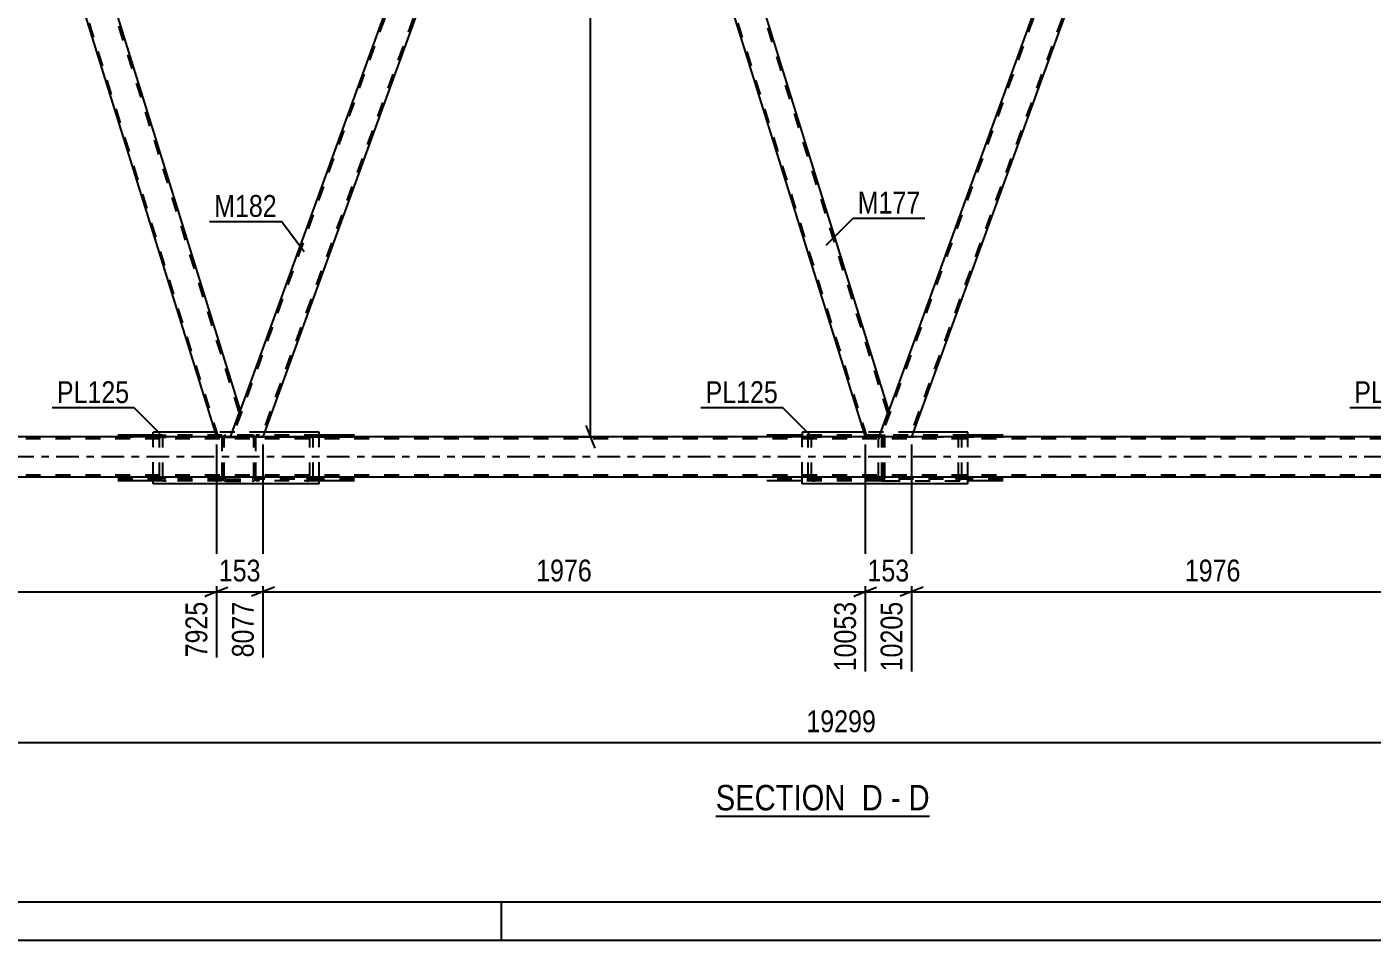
# Model space of a CAD drawing. Header units: millimetres. Extents: x -857 to 332, y -866 to -25.
# Drawn here: x -569.9 to -393.4, y -866.1 to -746.3 of the extents above; entities that cross this region are included whole.
import ezdxf

# ---------------------------------------------------------------- set-up
doc = ezdxf.new("R2010")
doc.units = ezdxf.units.MM
doc.linetypes.add('DXK_LINE_DOT2', pattern=[3.9198, 1.9599, -1.9599])
doc.linetypes.add('DXK_LINE_DOT3', pattern=[5.9187, 2.979, -0.9799, 0.9799, -0.9799])
doc.styles.add('Arial Narrow', font='ARIALN.TTF', dxfattribs={"height": 0.2})

# ---------------------------------------------------------------- blocks, each defined once
blk = doc.blocks.new('Unknown-570386455-1132')
at = {"color": 5, "linetype": 'Continuous'}
for p, q in [((-851.65, -861.05), (327.35, -861.05)), ((-507.65, -866.05), (-507.65, -861.05)), ((-856.65, -866.05), (332.35, -866.05))]:
    blk.add_line(p, q, dxfattribs=at)
blk = doc.blocks.new('Unknown-570386455-14 - 6466')
at = {"color": 6, "linetype": 'Continuous'}
blk.add_line((-479.51, -849.79), (-451.44, -849.79), dxfattribs=at)
at = {"color": 0, "linetype": 'Continuous'}
for points in [[(-461.4, -849.04), (-461.4, -845.54), (-479.51, -845.54), (-479.51, -849.04)], [(-457.58, -849.04), (-457.58, -845.54), (-460.35, -845.54), (-460.35, -849.04)], [(-455.26, -849.04), (-455.26, -845.54), (-456.53, -845.54), (-456.53, -849.04)], [(-451.44, -849.04), (-451.44, -845.54), (-454.21, -845.54), (-454.21, -849.04)]]:
    blk.add_wipeout(points, dxfattribs=at)
at = {"color": 7, "linetype": 'Continuous', "style": 'Arial Narrow'}
for s, p in [('SECTION ', (-479.51, -849.04)), ('D', (-460.35, -849.04)), ('D', (-454.21, -849.04)), ('-', (-456.53, -849.04))]:
    blk.add_text(s, height=3.34, dxfattribs=at).set_placement(p)
blk = doc.blocks.new('Part-570386455-6812 - 6466')
at = {"color": 2, "linetype": 'Continuous'}
for p, q in [((-409.69, -678.84), (-411.23, -683.09)), ((-408.37, -678.84), (-409.69, -678.84)), ((-371.67, -796.59), (-408.37, -678.84)), ((-411.23, -683.09), (-374.77, -800.06)), ((-372.93, -800.06), (-371.67, -796.59))]:
    blk.add_line(p, q, dxfattribs=at)
at = {"color": 7, "linetype": 'DXK_LINE_DOT2'}
for p, q in [((-371.8, -796.96), (-408.62, -678.84)), ((-374.52, -800.06), (-411.1, -682.72)), ((-371.67, -796.59), (-371.94, -797.33)), ((-374.77, -800.06), (-372.93, -800.06))]:
    blk.add_line(p, q, dxfattribs=at)
blk = doc.blocks.new('Part-570386455-6531 - 6466')
at = {"color": 2, "linetype": 'Continuous'}
for p, q in [((-136.93, -800.06), (-818.58, -800.06)), ((-136.93, -805.34), (-818.58, -805.34))]:
    blk.add_line(p, q, dxfattribs=at)
at = {"color": 7, "linetype": 'DXK_LINE_DOT2'}
for p, q in [((-136.93, -800.3), (-818.58, -800.3)), ((-136.93, -805.1), (-818.58, -805.1))]:
    blk.add_line(p, q, dxfattribs=at)
at = {"color": 7, "linetype": 'DXK_LINE_DOT3'}
blk.add_line((-136.93, -802.7), (-818.58, -802.7), dxfattribs=at)
blk = doc.blocks.new('Part-570386455-6767 - 6466')
at = {"color": 2, "linetype": 'Continuous'}
for p, q in [((-494.82, -678.84), (-496.37, -683.09)), ((-493.5, -678.84), (-494.82, -678.84)), ((-456.8, -796.59), (-493.5, -678.84)), ((-496.37, -683.09), (-459.91, -800.06)), ((-458.06, -800.06), (-456.8, -796.59))]:
    blk.add_line(p, q, dxfattribs=at)
at = {"color": 7, "linetype": 'DXK_LINE_DOT2'}
for p, q in [((-456.94, -796.96), (-493.75, -678.84)), ((-459.66, -800.06), (-496.23, -682.72)), ((-456.8, -796.59), (-457.07, -797.33)), ((-459.91, -800.06), (-458.06, -800.06))]:
    blk.add_line(p, q, dxfattribs=at)
blk = doc.blocks.new('Part-570386455-6782 - 6466')
at = {"color": 7, "linetype": 'DXK_LINE_DOT2'}
for p, q in [((-413.69, -678.84), (-457.81, -800.06)), ((-409.94, -678.84), (-454.06, -800.06)), ((-409.69, -678.84), (-411.23, -683.09)), ((-456.8, -796.59), (-458.06, -800.06)), ((-453.81, -800.06), (-458.06, -800.06))]:
    blk.add_line(p, q, dxfattribs=at)
at = {"color": 2, "linetype": 'Continuous'}
for p, q in [((-413.94, -678.84), (-456.8, -796.59)), ((-413.94, -678.84), (-409.69, -678.84)), ((-411.23, -683.09), (-453.81, -800.06))]:
    blk.add_line(p, q, dxfattribs=at)
blk = doc.blocks.new('Part-570386455-6823 - 6466')
at = {"color": 2, "linetype": 'Continuous'}
for p, q in [((-579.95, -678.84), (-581.5, -683.09)), ((-578.64, -678.84), (-579.95, -678.84)), ((-578.64, -678.84), (-541.93, -796.59)), ((-581.5, -683.09), (-545.04, -800.06)), ((-543.2, -800.06), (-541.93, -796.59))]:
    blk.add_line(p, q, dxfattribs=at)
at = {"color": 7, "linetype": 'DXK_LINE_DOT2'}
for p, q in [((-578.89, -678.84), (-542.07, -796.96)), ((-544.79, -800.06), (-581.37, -682.72)), ((-541.93, -796.59), (-542.21, -797.33)), ((-545.04, -800.06), (-543.2, -800.06))]:
    blk.add_line(p, q, dxfattribs=at)
blk = doc.blocks.new('Part-570386455-6844 - 6466')
at = {"color": 7, "linetype": 'DXK_LINE_DOT2'}
for p, q in [((-498.82, -678.84), (-542.94, -800.06)), ((-495.08, -678.84), (-539.2, -800.06)), ((-494.82, -678.84), (-496.37, -683.09)), ((-541.93, -796.59), (-543.2, -800.06)), ((-538.94, -800.06), (-543.2, -800.06))]:
    blk.add_line(p, q, dxfattribs=at)
at = {"color": 2, "linetype": 'Continuous'}
for p, q in [((-499.08, -678.84), (-541.93, -796.59)), ((-499.08, -678.84), (-494.82, -678.84)), ((-496.37, -683.09), (-538.94, -800.06))]:
    blk.add_line(p, q, dxfattribs=at)
blk = doc.blocks.new('Part-570386455-6980 - 6466')
at = {"color": 2, "linetype": 'Continuous'}
for p, q in [((-545.24, -799.44), (-553.33, -799.44)), ((-553.33, -800.06), (-553.33, -799.44)), ((-531.56, -799.44), (-538.72, -799.44)), ((-531.56, -800.06), (-531.56, -799.44)), ((-553.33, -806.24), (-553.33, -805.34)), ((-531.56, -806.24), (-553.33, -806.24)), ((-531.56, -806.24), (-531.56, -805.34))]:
    blk.add_line(p, q, dxfattribs=at)
at = {"color": 7, "linetype": 'DXK_LINE_DOT2'}
for p, q in [((-538.72, -799.44), (-545.24, -799.44)), ((-553.33, -805.34), (-553.33, -800.06)), ((-531.56, -805.34), (-531.56, -800.06))]:
    blk.add_line(p, q, dxfattribs=at)
blk = doc.blocks.new('Part-570386455-6982 - 6466')
at = {"color": 2, "linetype": 'Continuous'}
for p, q in [((-468.19, -799.84), (-472.83, -799.84)), ((-468.19, -805.84), (-472.83, -805.84))]:
    blk.add_line(p, q, dxfattribs=at)
at = {"color": 7, "linetype": 'DXK_LINE_DOT2'}
for p, q in [((-457.75, -800.08), (-472.83, -800.08)), ((-457.75, -799.84), (-468.19, -799.84)), ((-467.33, -800.14), (-467.39, -800.32)), ((-467.39, -805.36), (-467.39, -800.32)), ((-466.96, -800.32), (-466.92, -800.23)), ((-466.96, -805.36), (-466.96, -800.32)), ((-466.52, -799.84), (-466.85, -799.88)), ((-466.69, -800.1), (-466.52, -800.08)), ((-458.15, -800.08), (-458.15, -799.84)), ((-457.58, -799.88), (-457.75, -799.84)), ((-457.75, -800.08), (-457.66, -800.1)), ((-457.66, -800.1), (-457.59, -800.15)), ((-457.59, -800.15), (-457.55, -800.23)), ((-457.44, -799.98), (-457.58, -799.88)), ((-457.55, -800.23), (-457.53, -800.32)), ((-457.53, -805.36), (-457.53, -800.32)), ((-457.34, -800.14), (-457.44, -799.98)), ((-457.31, -800.32), (-457.34, -800.14)), ((-457.31, -805.36), (-457.31, -800.32)), ((-457.75, -805.6), (-472.83, -805.6)), ((-457.75, -805.84), (-468.19, -805.84)), ((-467.39, -805.36), (-467.33, -805.55)), ((-466.92, -805.45), (-466.96, -805.36)), ((-466.85, -805.81), (-466.52, -805.84)), ((-466.52, -805.6), (-466.69, -805.58)), ((-458.15, -805.84), (-458.15, -805.6)), ((-457.66, -805.58), (-457.75, -805.6)), ((-457.75, -805.84), (-457.58, -805.81)), ((-457.59, -805.53), (-457.66, -805.58)), ((-457.55, -805.45), (-457.59, -805.53)), ((-457.58, -805.81), (-457.44, -805.7)), ((-457.53, -805.36), (-457.55, -805.45)), ((-457.44, -805.7), (-457.34, -805.55)), ((-457.34, -805.55), (-457.31, -805.36))]:
    blk.add_line(p, q, dxfattribs=at)
for centre, radius, start, end in [((-466.72, -800.68), 0.817, 99.5182, 138.0638), ((-466.62, -800.5), 0.409, 99.5182, 138.0638), ((-466.72, -805), 0.817, 221.9362, 260.4818), ((-466.62, -805.18), 0.409, 221.9362, 260.4818)]:
    blk.add_arc(centre, radius, start, end, dxfattribs=at)
blk = doc.blocks.new('Part-570386455-6873 - 6466')
at = {"color": 7, "linetype": 'DXK_LINE_DOT2'}
for p, q in [((-544.23, -800.14), (-544.27, -800.33)), ((-544.27, -805.37), (-544.27, -800.33)), ((-544.03, -800.33), (-544.01, -800.23)), ((-544.03, -805.37), (-544.03, -800.33)), ((-544.01, -800.23), (-543.96, -800.16)), ((-543.79, -799.85), (-543.97, -799.88)), ((-543.96, -800.16), (-543.88, -800.1)), ((-543.88, -800.1), (-543.79, -800.09)), ((-540.35, -799.85), (-543.79, -799.85)), ((-543.79, -800.09), (-540.35, -800.09)), ((-540.17, -799.88), (-540.35, -799.85)), ((-540.35, -800.09), (-540.26, -800.1)), ((-540.26, -800.1), (-540.18, -800.16)), ((-540.18, -800.16), (-540.13, -800.23)), ((-540.13, -800.23), (-540.11, -800.33)), ((-540.11, -805.37), (-540.11, -800.33)), ((-539.87, -800.33), (-539.91, -800.14)), ((-539.87, -805.37), (-539.87, -800.33)), ((-544.27, -805.37), (-544.23, -805.55)), ((-544.01, -805.46), (-544.03, -805.37)), ((-543.96, -805.54), (-544.01, -805.46)), ((-543.97, -805.81), (-543.79, -805.85)), ((-543.88, -805.59), (-543.96, -805.54)), ((-543.79, -805.61), (-543.88, -805.59)), ((-543.79, -805.61), (-540.35, -805.61)), ((-543.79, -805.85), (-540.35, -805.85)), ((-540.26, -805.59), (-540.35, -805.61)), ((-540.35, -805.85), (-540.17, -805.81)), ((-540.18, -805.54), (-540.26, -805.59)), ((-540.13, -805.46), (-540.18, -805.54)), ((-540.11, -805.37), (-540.13, -805.46)), ((-539.91, -805.55), (-539.87, -805.37))]:
    blk.add_line(p, q, dxfattribs=at)
for centre, start, end in [((-543.79, -800.33), 112.5, 157.5), ((-540.35, -800.33), 22.5, 67.5), ((-543.79, -805.37), 202.5, 247.5), ((-540.35, -805.37), 292.5, 337.5)]:
    blk.add_arc(centre, 0.48, start, end, dxfattribs=at)
blk = doc.blocks.new('Part-570386455-6876 - 6466')
at = {"color": 7, "linetype": 'DXK_LINE_DOT2'}
for p, q in [((-458.08, -800.14), (-458.15, -800.32)), ((-458.15, -805.36), (-458.15, -800.32)), ((-457.71, -800.32), (-457.68, -800.23)), ((-457.71, -805.36), (-457.71, -800.32)), ((-457.27, -799.84), (-457.61, -799.88)), ((-457.44, -800.1), (-457.27, -800.08)), ((-446.43, -799.84), (-457.27, -799.84)), ((-441.79, -800.08), (-457.27, -800.08)), ((-447.77, -799.88), (-448.1, -799.84)), ((-448.1, -800.08), (-447.94, -800.1)), ((-447.7, -800.23), (-447.67, -800.32)), ((-447.67, -805.36), (-447.67, -800.32)), ((-447.23, -800.32), (-447.3, -800.14)), ((-447.23, -805.36), (-447.23, -800.32)), ((-458.15, -805.36), (-458.08, -805.55)), ((-457.68, -805.45), (-457.71, -805.36)), ((-457.61, -805.81), (-457.27, -805.84)), ((-457.27, -805.6), (-457.44, -805.58)), ((-441.79, -805.6), (-457.27, -805.6)), ((-457.27, -805.84), (-446.43, -805.84)), ((-447.94, -805.58), (-448.1, -805.6)), ((-448.1, -805.84), (-447.77, -805.81)), ((-447.67, -805.36), (-447.7, -805.45)), ((-447.3, -805.55), (-447.23, -805.36))]:
    blk.add_line(p, q, dxfattribs=at)
at = {"color": 2, "linetype": 'Continuous'}
for p, q in [((-441.79, -799.84), (-446.43, -799.84)), ((-441.79, -805.84), (-446.43, -805.84))]:
    blk.add_line(p, q, dxfattribs=at)
at = {"color": 7, "linetype": 'DXK_LINE_DOT2'}
for centre, radius, start, end in [((-457.37, -800.5), 0.409, 99.5182, 138.0638), ((-448, -800.5), 0.409, 41.9362, 80.4818), ((-447.9, -800.68), 0.817, 41.9362, 80.4818), ((-457.47, -805), 0.817, 221.9362, 260.4818), ((-457.37, -805.18), 0.409, 221.9362, 260.4818), ((-448, -805.18), 0.409, 279.5182, 318.0638), ((-447.9, -805), 0.817, 279.5182, 318.0638)]:
    blk.add_arc(centre, radius, start, end, dxfattribs=at)
blk = doc.blocks.new('Part-570386455-6975 - 6466')
at = {"color": 2, "linetype": 'Continuous'}
for p, q in [((-460.1, -799.44), (-468.19, -799.44)), ((-468.19, -799.44), (-468.19, -800.06)), ((-446.43, -799.44), (-453.58, -799.44)), ((-446.43, -800.06), (-446.43, -799.44)), ((-468.19, -806.24), (-468.19, -805.34)), ((-446.43, -806.24), (-468.19, -806.24)), ((-446.43, -806.24), (-446.43, -805.34))]:
    blk.add_line(p, q, dxfattribs=at)
at = {"color": 7, "linetype": 'DXK_LINE_DOT2'}
for p, q in [((-453.58, -799.44), (-460.1, -799.44)), ((-468.19, -805.34), (-468.19, -800.06)), ((-446.43, -805.34), (-446.43, -800.06))]:
    blk.add_line(p, q, dxfattribs=at)
blk = doc.blocks.new('Part-570386455-6983 - 6466')
at = {"color": 2, "linetype": 'Continuous'}
for p, q in [((-553.33, -799.84), (-557.97, -799.84)), ((-553.33, -805.84), (-557.97, -805.84))]:
    blk.add_line(p, q, dxfattribs=at)
at = {"color": 7, "linetype": 'DXK_LINE_DOT2'}
for p, q in [((-544.27, -800.08), (-557.97, -800.08)), ((-544.27, -799.84), (-553.33, -799.84)), ((-552.46, -800.14), (-552.53, -800.32)), ((-552.53, -805.36), (-552.53, -800.32)), ((-552.09, -800.32), (-552.06, -800.23)), ((-552.09, -805.36), (-552.09, -800.32)), ((-551.65, -799.84), (-551.99, -799.88)), ((-551.82, -800.1), (-551.65, -800.08)), ((-544.27, -805.84), (-544.27, -799.84)), ((-544.27, -805.6), (-557.97, -805.6)), ((-544.27, -805.84), (-553.33, -805.84)), ((-552.53, -805.36), (-552.46, -805.55)), ((-552.06, -805.45), (-552.09, -805.36)), ((-551.99, -805.81), (-551.65, -805.84)), ((-551.65, -805.6), (-551.82, -805.58))]:
    blk.add_line(p, q, dxfattribs=at)
for centre, radius, start, end in [((-551.85, -800.68), 0.817, 99.5182, 138.0638), ((-551.75, -800.5), 0.409, 99.5182, 138.0638), ((-551.85, -805), 0.817, 221.9362, 260.4818), ((-551.75, -805.18), 0.409, 221.9362, 260.4818)]:
    blk.add_arc(centre, radius, start, end, dxfattribs=at)
blk = doc.blocks.new('Part-570386455-7055 - 6466')
at = {"color": 7, "linetype": 'DXK_LINE_DOT2'}
for p, q in [((-539.87, -805.84), (-539.87, -799.84)), ((-531.56, -799.84), (-539.87, -799.84)), ((-526.93, -800.08), (-539.87, -800.08)), ((-532.9, -799.88), (-533.24, -799.84)), ((-533.24, -800.08), (-533.07, -800.1)), ((-532.83, -800.23), (-532.8, -800.32)), ((-532.8, -805.36), (-532.8, -800.32)), ((-532.36, -800.32), (-532.43, -800.14)), ((-532.36, -805.36), (-532.36, -800.32)), ((-526.93, -805.6), (-539.87, -805.6)), ((-531.56, -805.84), (-539.87, -805.84)), ((-533.07, -805.58), (-533.24, -805.6)), ((-533.24, -805.84), (-532.9, -805.81)), ((-532.8, -805.36), (-532.83, -805.45)), ((-532.43, -805.55), (-532.36, -805.36))]:
    blk.add_line(p, q, dxfattribs=at)
at = {"color": 2, "linetype": 'Continuous'}
for p, q in [((-526.93, -799.84), (-531.56, -799.84)), ((-526.93, -805.84), (-531.56, -805.84))]:
    blk.add_line(p, q, dxfattribs=at)
at = {"color": 7, "linetype": 'DXK_LINE_DOT2'}
for centre, radius, start, end in [((-533.14, -800.5), 0.409, 41.9362, 80.4818), ((-533.04, -800.68), 0.817, 41.9362, 80.4818), ((-533.14, -805.18), 0.409, 279.5182, 318.0638), ((-533.04, -805), 0.817, 279.5182, 318.0638)]:
    blk.add_arc(centre, radius, start, end, dxfattribs=at)
blk = doc.blocks.new('StraightDimension-570386455-7496 - 6466')
at = {"color": 7, "linetype": 'Continuous'}
blk.add_line((-732.99, -805.32), (-220.72, -805.32), dxfattribs=at)
blk = doc.blocks.new('StraightDimension-570386455-49466 - 6466')
at = {"color": 7, "linetype": 'Continuous'}
for p, q in [((-538.94, -801.06), (-538.94, -828.98)), ((-459.91, -801.06), (-459.91, -830.81)), ((-537.44, -819.77), (-540.44, -820.97)), ((-538.94, -820.37), (-459.91, -820.37)), ((-461.41, -820.97), (-458.41, -819.77))]:
    blk.add_line(p, q, dxfattribs=at)
at = {"color": 0}
blk.add_wipeout([(-495.17, -819.62), (-495.17, -815.42), (-503.68, -815.42), (-503.68, -819.62)], dxfattribs=at)
at = {"color": 0, "linetype": 'Continuous'}
blk.add_wipeout([(-460.51, -821.07), (-464.71, -821.07), (-464.71, -831.41), (-460.51, -831.41)], dxfattribs=at)
at = {"color": 3, "style": 'Arial Narrow'}
blk.add_text('1976', height=2.863, dxfattribs=at).set_placement((-503.08, -819.02))
at = {"color": 3, "linetype": 'Continuous', "style": 'Arial Narrow'}
blk.add_text('10053', height=2.863, rotation=90.0002, dxfattribs=at).set_placement((-461.11, -830.81))
blk = doc.blocks.new('StraightDimension-570386455-8242 - 6466')
at = {"color": 7, "linetype": 'Continuous'}
for p, q in [((-495.97, -800.06), (-495.97, -678.84)), ((-496.57, -798.56), (-495.37, -801.56)), ((-498.48, -800.06), (-493.57, -800.06))]:
    blk.add_line(p, q, dxfattribs=at)
blk = doc.blocks.new('StraightDimension-570386455-49468 - 6466')
at = {"color": 7, "linetype": 'Continuous'}
for p, q in [((-624.08, -801.06), (-624.08, -828.98)), ((-545.04, -801.06), (-545.04, -828.98)), ((-622.58, -819.77), (-625.58, -820.97)), ((-624.08, -820.37), (-545.04, -820.37)), ((-546.54, -820.97), (-543.54, -819.77))]:
    blk.add_line(p, q, dxfattribs=at)
at = {"color": 0}
blk.add_wipeout([(-580.3, -819.62), (-580.3, -815.42), (-588.82, -815.42), (-588.82, -819.62)], dxfattribs=at)
at = {"color": 0, "linetype": 'Continuous'}
blk.add_wipeout([(-545.64, -821.07), (-549.84, -821.07), (-549.84, -829.58), (-545.64, -829.58)], dxfattribs=at)
at = {"color": 3, "style": 'Arial Narrow'}
blk.add_text('1976', height=2.863, dxfattribs=at).set_placement((-588.22, -819.02))
at = {"color": 3, "linetype": 'Continuous', "style": 'Arial Narrow'}
blk.add_text('7925', height=2.863, rotation=90.0002, dxfattribs=at).set_placement((-546.24, -828.98))
blk = doc.blocks.new('StraightDimension-570386455-49467 - 6466')
at = {"color": 7, "linetype": 'Continuous'}
for p, q in [((-545.04, -801.06), (-545.04, -828.98)), ((-538.94, -801.06), (-538.94, -828.98)), ((-546.54, -820.97), (-543.54, -819.77)), ((-545.04, -820.37), (-538.94, -820.37)), ((-537.44, -819.77), (-540.44, -820.97))]:
    blk.add_line(p, q, dxfattribs=at)
at = {"color": 0}
blk.add_wipeout([(-538.65, -819.62), (-538.65, -815.42), (-545.33, -815.42), (-545.33, -819.62)], dxfattribs=at)
at = {"color": 0, "linetype": 'Continuous'}
blk.add_wipeout([(-539.54, -821.07), (-543.74, -821.07), (-543.74, -829.58), (-539.54, -829.58)], dxfattribs=at)
at = {"color": 3, "style": 'Arial Narrow'}
blk.add_text('153', height=2.863, dxfattribs=at).set_placement((-544.73, -819.02))
at = {"color": 3, "linetype": 'Continuous', "style": 'Arial Narrow'}
blk.add_text('8077', height=2.863, rotation=90.0002, dxfattribs=at).set_placement((-540.14, -828.98))
blk = doc.blocks.new('StraightDimension-570386455-49464 - 6466')
at = {"color": 7, "linetype": 'Continuous'}
for p, q in [((-453.81, -801.06), (-453.81, -830.81)), ((-374.77, -801.06), (-374.77, -830.81)), ((-452.31, -819.77), (-455.31, -820.97)), ((-453.81, -820.37), (-374.77, -820.37)), ((-376.27, -820.97), (-373.27, -819.77))]:
    blk.add_line(p, q, dxfattribs=at)
at = {"color": 0}
blk.add_wipeout([(-410.03, -819.62), (-410.03, -815.42), (-418.55, -815.42), (-418.55, -819.62)], dxfattribs=at)
at = {"color": 0, "linetype": 'Continuous'}
blk.add_wipeout([(-375.37, -821.07), (-379.57, -821.07), (-379.57, -831.41), (-375.37, -831.41)], dxfattribs=at)
at = {"color": 3, "style": 'Arial Narrow'}
blk.add_text('1976', height=2.863, dxfattribs=at).set_placement((-417.95, -819.02))
at = {"color": 3, "linetype": 'Continuous', "style": 'Arial Narrow'}
blk.add_text('12181', height=2.863, rotation=90.0002, dxfattribs=at).set_placement((-375.97, -830.81))
blk = doc.blocks.new('StraightDimension-570386455-49465 - 6466')
at = {"color": 7, "linetype": 'Continuous'}
for p, q in [((-459.91, -801.06), (-459.91, -830.81)), ((-453.81, -801.06), (-453.81, -830.81)), ((-461.41, -820.97), (-458.41, -819.77)), ((-459.91, -820.37), (-453.81, -820.37)), ((-452.31, -819.77), (-455.31, -820.97))]:
    blk.add_line(p, q, dxfattribs=at)
at = {"color": 0}
blk.add_wipeout([(-453.52, -819.62), (-453.52, -815.42), (-460.2, -815.42), (-460.2, -819.62)], dxfattribs=at)
at = {"color": 0, "linetype": 'Continuous'}
blk.add_wipeout([(-454.41, -821.07), (-458.61, -821.07), (-458.61, -831.41), (-454.41, -831.41)], dxfattribs=at)
at = {"color": 3, "style": 'Arial Narrow'}
blk.add_text('153', height=2.863, dxfattribs=at).set_placement((-459.6, -819.02))
at = {"color": 3, "linetype": 'Continuous', "style": 'Arial Narrow'}
blk.add_text('10205', height=2.863, rotation=90.0002, dxfattribs=at).set_placement((-455.01, -830.81))
blk = doc.blocks.new('StraightDimension-570386455-49766 - 6466')
at = {"color": 7, "linetype": 'Continuous'}
blk.add_line((-827.84, -840.14), (-98.26, -840.14), dxfattribs=at)
at = {"color": 0}
blk.add_wipeout([(-457.88, -839.39), (-457.88, -835.19), (-468.22, -835.19), (-468.22, -839.39)], dxfattribs=at)
at = {"color": 3, "style": 'Arial Narrow'}
blk.add_text('19299', height=2.863, dxfattribs=at).set_placement((-467.62, -838.79))
blk = doc.blocks.new('Mark-570386455-6763 - 6466')
at = {"color": 0}
blk.add_wipeout([(-452.66, -770.77), (-452.66, -767.77), (-460.88, -767.77), (-460.88, -770.77)], dxfattribs=at)
blk.add_wipeout([(-452.66, -770.77), (-452.66, -767.77), (-460.88, -767.77), (-460.88, -770.77)], dxfattribs=at)
at = {"color": 30, "linetype": 'Continuous'}
for p, q in [((-465.02, -774.91), (-461.48, -771.37)), ((-461.48, -771.37), (-452.06, -771.37))]:
    blk.add_line(p, q, dxfattribs=at)
at = {"color": 3, "style": 'Arial Narrow'}
blk.add_text('M177', height=2.863, dxfattribs=at).set_placement((-460.88, -770.77))
blk = doc.blocks.new('Mark-570386455-6798 - 6466')
at = {"color": 0}
blk.add_wipeout([(-386.21, -795.63), (-386.21, -792.63), (-395.72, -792.63), (-395.72, -795.63)], dxfattribs=at)
blk.add_wipeout([(-386.21, -795.63), (-386.21, -792.63), (-395.72, -792.63), (-395.72, -795.63)], dxfattribs=at)
at = {"color": 30, "linetype": 'Continuous'}
for p in [(-396.32, -796.23), (-382.08, -799.76)]:
    blk.add_line(p, (-385.61, -796.23), dxfattribs=at)
at = {"color": 3, "style": 'Arial Narrow'}
blk.add_text('PL125', height=2.863, dxfattribs=at).set_placement((-395.72, -795.63))
blk = doc.blocks.new('Mark-570386455-6840 - 6466')
at = {"color": 0}
blk.add_wipeout([(-537.12, -771.21), (-537.12, -768.21), (-545.34, -768.21), (-545.34, -771.21)], dxfattribs=at)
blk.add_wipeout([(-537.12, -771.21), (-537.12, -768.21), (-545.34, -768.21), (-545.34, -771.21)], dxfattribs=at)
at = {"color": 30, "linetype": 'Continuous'}
for p in [(-545.94, -771.81), (-533.51, -775.8)]:
    blk.add_line(p, (-536.52, -771.81), dxfattribs=at)
at = {"color": 3, "style": 'Arial Narrow'}
blk.add_text('M182', height=2.863, dxfattribs=at).set_placement((-545.34, -771.21))
blk = doc.blocks.new('Mark-570386455-6971 - 6466')
at = {"color": 0}
blk.add_wipeout([(-471.35, -795.63), (-471.35, -792.63), (-480.85, -792.63), (-480.85, -795.63)], dxfattribs=at)
blk.add_wipeout([(-471.35, -795.63), (-471.35, -792.63), (-480.85, -792.63), (-480.85, -795.63)], dxfattribs=at)
at = {"color": 30, "linetype": 'Continuous'}
for p in [(-481.45, -796.23), (-467.21, -799.76)]:
    blk.add_line(p, (-470.75, -796.23), dxfattribs=at)
at = {"color": 3, "style": 'Arial Narrow'}
blk.add_text('PL125', height=2.863, dxfattribs=at).set_placement((-480.85, -795.63))
blk = doc.blocks.new('Mark-570386455-6976 - 6466')
at = {"color": 0}
blk.add_wipeout([(-556.48, -795.63), (-556.48, -792.63), (-565.98, -792.63), (-565.98, -795.63)], dxfattribs=at)
blk.add_wipeout([(-556.48, -795.63), (-556.48, -792.63), (-565.98, -792.63), (-565.98, -795.63)], dxfattribs=at)
at = {"color": 30, "linetype": 'Continuous'}
for p in [(-566.58, -796.23), (-552.41, -799.67)]:
    blk.add_line(p, (-555.88, -796.23), dxfattribs=at)
at = {"color": 3, "style": 'Arial Narrow'}
blk.add_text('PL125', height=2.863, dxfattribs=at).set_placement((-565.98, -795.63))

msp = doc.modelspace()

# ---------------------------------------------------------------- block references
for name in ['Unknown-570386455-1132', 'Part-570386455-6823 - 6466', 'Part-570386455-6844 - 6466', 'Part-570386455-6767 - 6466', 'Part-570386455-6782 - 6466', 'Part-570386455-6812 - 6466', 'Part-570386455-6980 - 6466', 'Part-570386455-6975 - 6466', 'Part-570386455-6531 - 6466', 'Part-570386455-6983 - 6466', 'Part-570386455-6873 - 6466', 'Part-570386455-7055 - 6466', 'Part-570386455-6982 - 6466', 'Part-570386455-6876 - 6466']:
    msp.add_blockref(name, (0, 0))

# ---------------------------------------------------------------- next in the draw order: block references
for name in ['StraightDimension-570386455-7496 - 6466', 'Unknown-570386455-14 - 6466']:
    msp.add_blockref(name, (0, 0))

# ---------------------------------------------------------------- next in the draw order: block references
for name in ['StraightDimension-570386455-49468 - 6466', 'StraightDimension-570386455-49466 - 6466']:
    msp.add_blockref(name, (0, 0))

# ---------------------------------------------------------------- next in the draw order: block references
for name in ['StraightDimension-570386455-8242 - 6466', 'StraightDimension-570386455-49467 - 6466']:
    msp.add_blockref(name, (0, 0))

# ---------------------------------------------------------------- next in the draw order: block references
msp.add_blockref('StraightDimension-570386455-49464 - 6466', (0, 0))

# ---------------------------------------------------------------- next in the draw order: block references
msp.add_blockref('StraightDimension-570386455-49465 - 6466', (0, 0))

# ---------------------------------------------------------------- next in the draw order: block references
msp.add_blockref('StraightDimension-570386455-49766 - 6466', (0, 0))

# ---------------------------------------------------------------- next in the draw order: block references
for name in ['Mark-570386455-6763 - 6466', 'Mark-570386455-6840 - 6466', 'Mark-570386455-6976 - 6466', 'Mark-570386455-6971 - 6466', 'Mark-570386455-6798 - 6466']:
    msp.add_blockref(name, (0, 0))

doc.saveas('drawing.dxf')
